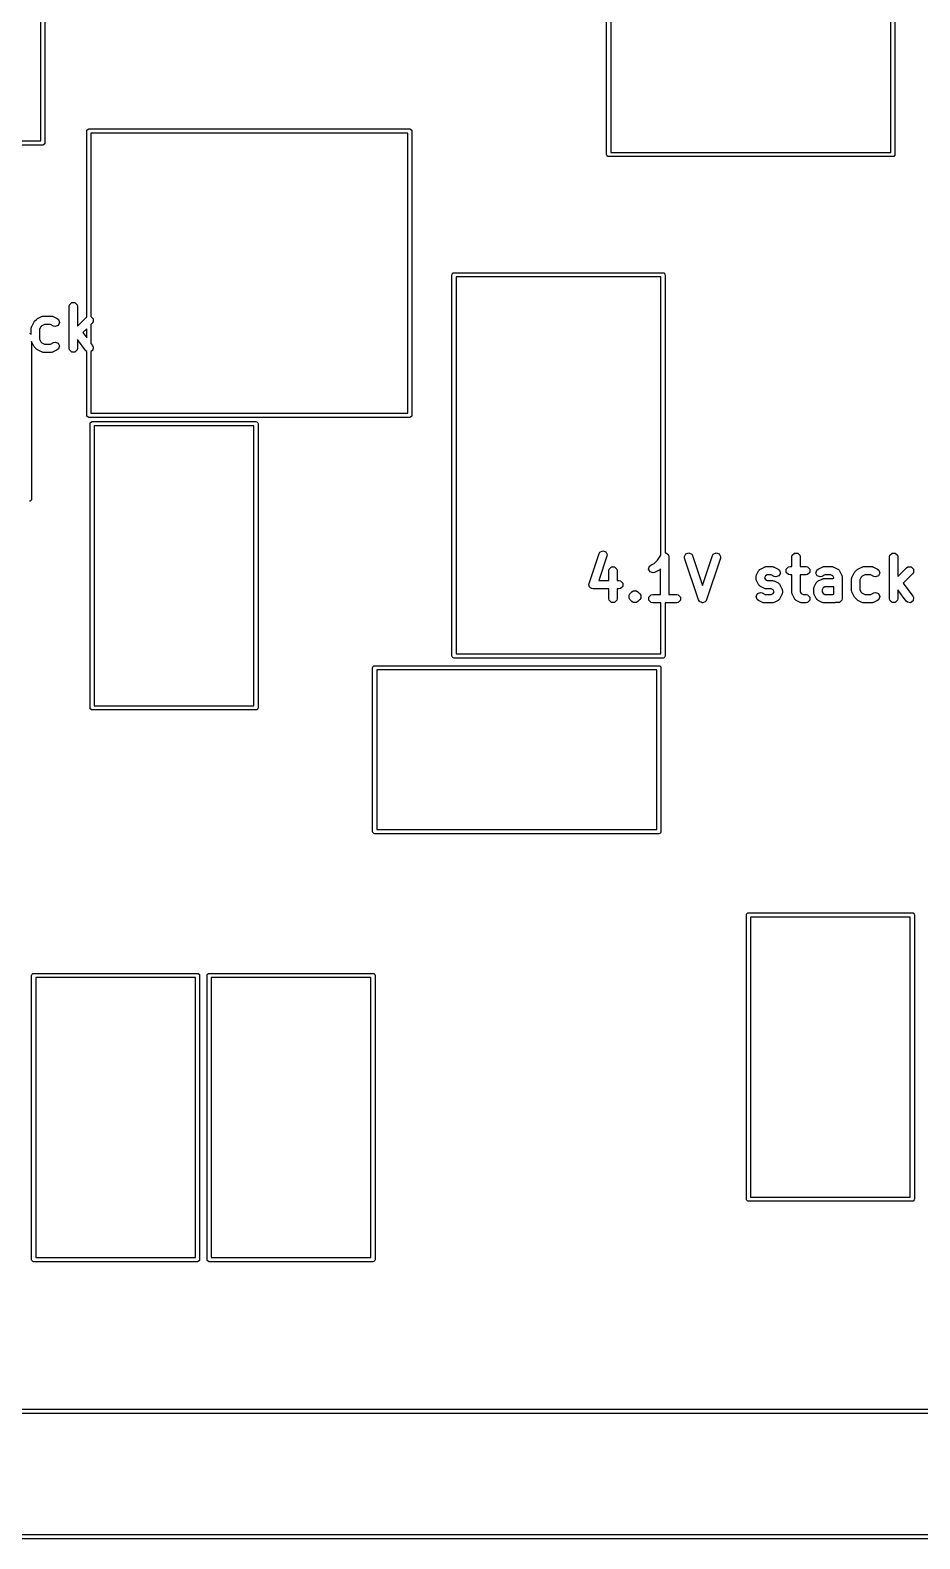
# Model space of a CAD drawing. Header units: inches. Extents: x 0.31 to 2.93, y 0.29 to 1.72.
# Drawn here: x 1.495 to 1.914, y 0.469 to 1.179 of the extents above; entities that cross this region are included whole.
import ezdxf

# ---------------------------------------------------------------- set-up
doc = ezdxf.new("R2010")
doc.units = ezdxf.units.IN
doc.header["$MEASUREMENT"] = 0
doc.layers.add('BLACK', color=250, linetype='CONTINUOUS')

msp = doc.modelspace()

# ---------------------------------------------------------------- linework, layer by layer
at = {"layer": 'BLACK', "linetype": 'CONTINUOUS'}
for p, q in [((1.5002, 1.12697), (1.5002, 1.25886)), ((1.50217, 1.25984), (1.50217, 1.12598)), ((1.76673, 1.12062), (1.76673, 1.19779)), ((1.7687, 1.1968), (1.7687, 1.1216)), ((1.90059, 1.1216), (1.90059, 1.1968)), ((1.90256, 1.19779), (1.90256, 1.12062)), ((1.52185, 1.13164), (1.52193, 1.13202)), ((1.52185, 1.04404), (1.52185, 1.13164)), ((1.52193, 1.13202), (1.52246, 1.13255)), ((1.52246, 1.13255), (1.52283, 1.13263)), ((1.52283, 1.13263), (1.67402, 1.13263)), ((1.52382, 1.13066), (1.52382, 1.04429)), ((1.67303, 1.13066), (1.52382, 1.13066)), ((1.67303, 0.99877), (1.67303, 1.13066)), ((1.67402, 1.13263), (1.67439, 1.13255)), ((1.67439, 1.13255), (1.67493, 1.13202)), ((1.67493, 1.13202), (1.675, 1.13164)), ((1.675, 1.13164), (1.675, 0.99779)), ((1.50118, 1.125), (1.33976, 1.125)), ((1.34075, 1.12697), (1.5002, 1.12697)), ((1.50156, 1.12507), (1.50118, 1.125)), ((1.50209, 1.12561), (1.50156, 1.12507)), ((1.50217, 1.12598), (1.50209, 1.12561)), ((1.76681, 1.12024), (1.76673, 1.12062)), ((1.76734, 1.11971), (1.76681, 1.12024)), ((1.76772, 1.11964), (1.76734, 1.11971)), ((1.90157, 1.11964), (1.76772, 1.11964)), ((1.7687, 1.1216), (1.90059, 1.1216)), ((1.90195, 1.11971), (1.90157, 1.11964)), ((1.90248, 1.12024), (1.90195, 1.11971)), ((1.90256, 1.12062), (1.90248, 1.12024)), ((1.6939, 1.06393), (1.69397, 1.0643)), ((1.6939, 0.8844), (1.6939, 1.06393)), ((1.69397, 1.0643), (1.69451, 1.06484)), ((1.69451, 1.06484), (1.69488, 1.06491)), ((1.69488, 1.06491), (1.79331, 1.06491)), ((1.69587, 1.06294), (1.69587, 0.88538)), ((1.79232, 1.06294), (1.69587, 1.06294)), ((1.79232, 0.93198), (1.79232, 1.06294)), ((1.79331, 1.06491), (1.79368, 1.06484)), ((1.79368, 1.06484), (1.79422, 1.0643)), ((1.79422, 1.0643), (1.79429, 1.06393)), ((1.79429, 1.06393), (1.79429, 0.933)), ((1.50072, 1.04433), (1.50103, 1.04439)), ((1.50103, 1.04439), (1.50133, 1.04447)), ((1.50133, 1.04447), (1.50137, 1.04446)), ((1.50137, 1.04446), (1.50147, 1.04448)), ((1.50147, 1.04448), (1.50522, 1.04448)), ((1.50522, 1.04448), (1.50532, 1.04446)), ((1.50532, 1.04446), (1.50536, 1.04447)), ((1.50536, 1.04447), (1.50566, 1.04439)), ((1.50566, 1.04439), (1.50597, 1.04433)), ((1.51356, 1.04907), (1.51371, 1.04982)), ((1.51356, 1.02939), (1.51356, 1.04907)), ((1.51371, 1.04982), (1.51478, 1.05089)), ((1.51478, 1.05089), (1.51628, 1.05089)), ((1.51628, 1.05089), (1.51735, 1.04982)), ((1.51735, 1.04982), (1.5175, 1.04907)), ((1.5175, 1.04907), (1.5175, 1.03976)), ((1.49575, 1.03876), (1.49577, 1.03886)), ((1.49575, 1.03585), (1.49575, 1.03876)), ((1.49576, 1.0389), (1.49584, 1.0392)), ((1.49577, 1.03886), (1.49576, 1.0389)), ((1.49584, 1.0392), (1.4959, 1.03951)), ((1.4959, 1.03951), (1.49593, 1.03954)), ((1.49593, 1.03954), (1.49596, 1.03964)), ((1.49596, 1.03964), (1.4969, 1.04151)), ((1.4969, 1.04151), (1.49709, 1.04176)), ((1.49709, 1.04176), (1.49727, 1.04203)), ((1.49727, 1.04203), (1.4982, 1.04296)), ((1.4982, 1.04296), (1.49847, 1.04314)), ((1.49847, 1.04314), (1.49871, 1.04333)), ((1.49871, 1.04333), (1.50059, 1.04427)), ((1.50028, 1.03947), (1.49969, 1.03829)), ((1.49969, 1.03829), (1.49969, 1.0336)), ((1.50076, 1.03995), (1.50028, 1.03947)), ((1.50059, 1.04427), (1.50068, 1.0443)), ((1.50068, 1.0443), (1.50072, 1.04433)), ((1.50193, 1.04054), (1.50076, 1.03995)), ((1.50475, 1.04054), (1.50193, 1.04054)), ((1.50621, 1.03981), (1.50475, 1.04054)), ((1.50597, 1.04433), (1.506, 1.0443)), ((1.506, 1.0443), (1.5061, 1.04427)), ((1.5061, 1.04427), (1.50797, 1.04333)), ((1.50695, 1.03961), (1.50621, 1.03981)), ((1.50838, 1.04008), (1.50695, 1.03961)), ((1.50797, 1.04333), (1.50858, 1.04286)), ((1.50906, 1.04143), (1.50838, 1.04008)), ((1.50858, 1.04286), (1.50906, 1.04143)), ((1.5175, 1.03976), (1.52164, 1.0439)), ((1.52185, 1.03855), (1.52, 1.0367)), ((1.52164, 1.0439), (1.52185, 1.04404)), ((1.52185, 1.03424), (1.52185, 1.03855)), ((1.52382, 1.04429), (1.52485, 1.04326)), ((1.52442, 1.04112), (1.52382, 1.04051)), ((1.52382, 1.04051), (1.52382, 1.03161)), ((1.52485, 1.04176), (1.52442, 1.04112)), ((1.52485, 1.04326), (1.52485, 1.04176)), ((1.49488, 1.03642), (1.49526, 1.03634)), ((1.49526, 1.03634), (1.49575, 1.03585)), ((1.4959, 1.03238), (1.49587, 1.03256)), ((1.49587, 1.03256), (1.49587, 0.95827)), ((1.49593, 1.03235), (1.4959, 1.03238)), ((1.49596, 1.03225), (1.49593, 1.03235)), ((1.4969, 1.03038), (1.49596, 1.03225)), ((1.49709, 1.03013), (1.4969, 1.03038)), ((1.49727, 1.02987), (1.49709, 1.03013)), ((1.49969, 1.0336), (1.50028, 1.03243)), ((1.50028, 1.03243), (1.50076, 1.03194)), ((1.50076, 1.03194), (1.50193, 1.03135)), ((1.50193, 1.03135), (1.50475, 1.03135)), ((1.50475, 1.03135), (1.50621, 1.03208)), ((1.50621, 1.03208), (1.50695, 1.03229)), ((1.50695, 1.03229), (1.50838, 1.03181)), ((1.50838, 1.03181), (1.50906, 1.03046)), ((1.50906, 1.03046), (1.50858, 1.02903)), ((1.52145, 1.0282), (1.5175, 1.03348)), ((1.5175, 1.03348), (1.5175, 1.02939)), ((1.52, 1.0367), (1.52185, 1.03424)), ((1.52382, 1.03161), (1.5246, 1.03057)), ((1.5246, 1.03057), (1.52494, 1.02987)), ((1.4982, 1.02893), (1.49727, 1.02987)), ((1.49847, 1.02876), (1.4982, 1.02893)), ((1.49871, 1.02856), (1.49847, 1.02876)), ((1.50059, 1.02762), (1.49871, 1.02856)), ((1.50068, 1.0276), (1.50059, 1.02762)), ((1.50072, 1.02757), (1.50068, 1.0276)), ((1.50103, 1.02751), (1.50072, 1.02757)), ((1.50133, 1.02742), (1.50103, 1.02751)), ((1.50137, 1.02744), (1.50133, 1.02742)), ((1.50147, 1.02742), (1.50137, 1.02744)), ((1.50522, 1.02742), (1.50147, 1.02742)), ((1.50532, 1.02744), (1.50522, 1.02742)), ((1.50536, 1.02742), (1.50532, 1.02744)), ((1.50566, 1.02751), (1.50536, 1.02742)), ((1.50597, 1.02757), (1.50566, 1.02751)), ((1.506, 1.0276), (1.50597, 1.02757)), ((1.5061, 1.02762), (1.506, 1.0276)), ((1.50797, 1.02856), (1.5061, 1.02762)), ((1.50858, 1.02903), (1.50797, 1.02856)), ((1.51371, 1.02863), (1.51356, 1.02939)), ((1.51478, 1.02757), (1.51371, 1.02863)), ((1.51628, 1.02757), (1.51478, 1.02757)), ((1.51735, 1.02863), (1.51628, 1.02757)), ((1.5175, 1.02939), (1.51735, 1.02863)), ((1.52185, 1.02785), (1.52145, 1.0282)), ((1.52185, 0.99779), (1.52185, 1.02785)), ((1.52472, 1.02838), (1.52382, 1.0277)), ((1.52382, 1.0277), (1.52382, 0.99877)), ((1.52494, 1.02987), (1.52472, 1.02838)), ((1.52193, 0.99741), (1.52185, 0.99779)), ((1.52246, 0.99688), (1.52193, 0.99741)), ((1.52283, 0.9968), (1.52246, 0.99688)), ((1.67402, 0.9968), (1.52283, 0.9968)), ((1.5235, 0.99423), (1.52403, 0.99476)), ((1.52382, 0.99877), (1.67303, 0.99877)), ((1.52403, 0.99476), (1.52441, 0.99483)), ((1.52441, 0.99483), (1.60157, 0.99483)), ((1.60157, 0.99483), (1.60195, 0.99476)), ((1.60195, 0.99476), (1.60248, 0.99423)), ((1.67439, 0.99688), (1.67402, 0.9968)), ((1.67493, 0.99741), (1.67439, 0.99688)), ((1.675, 0.99779), (1.67493, 0.99741)), ((1.52343, 0.99385), (1.5235, 0.99423)), ((1.52343, 0.85999), (1.52343, 0.99385)), ((1.52539, 0.99286), (1.52539, 0.86097)), ((1.60059, 0.99286), (1.52539, 0.99286)), ((1.60059, 0.86097), (1.60059, 0.99286)), ((1.60248, 0.99423), (1.60256, 0.99385)), ((1.60256, 0.99385), (1.60256, 0.85999)), ((1.49526, 0.95736), (1.49488, 0.95728)), ((1.49579, 0.95789), (1.49526, 0.95736)), ((1.49587, 0.95827), (1.49579, 0.95789)), ((1.75849, 0.91861), (1.76318, 0.93267)), ((1.76691, 0.93142), (1.76309, 0.91995)), ((1.76318, 0.93267), (1.76356, 0.93334)), ((1.76356, 0.93334), (1.76491, 0.93401)), ((1.76491, 0.93401), (1.76634, 0.93353)), ((1.76634, 0.93353), (1.76701, 0.93218)), ((1.76701, 0.93218), (1.76691, 0.93142)), ((1.7907, 0.92955), (1.79232, 0.93198)), ((1.79429, 0.933), (1.79449, 0.93304)), ((1.79449, 0.93304), (1.79466, 0.93293)), ((1.79466, 0.93293), (1.79486, 0.93293)), ((1.79486, 0.93293), (1.79526, 0.93252)), ((1.79526, 0.93252), (1.79574, 0.9322)), ((1.79574, 0.9322), (1.79578, 0.932)), ((1.79578, 0.932), (1.79592, 0.93186)), ((1.79592, 0.93186), (1.79607, 0.93111)), ((1.79607, 0.93111), (1.79607, 0.91339)), ((1.80339, 0.93125), (1.80406, 0.93259)), ((1.80349, 0.93049), (1.80339, 0.93125)), ((1.80406, 0.93259), (1.80549, 0.93307)), ((1.80549, 0.93307), (1.80684, 0.9324)), ((1.80684, 0.9324), (1.80722, 0.93173)), ((1.80722, 0.93173), (1.81192, 0.91765)), ((1.81192, 0.91765), (1.81661, 0.93173)), ((1.81661, 0.93173), (1.81699, 0.9324)), ((1.81699, 0.9324), (1.81834, 0.93307)), ((1.81834, 0.93307), (1.81977, 0.93259)), ((1.81977, 0.93259), (1.82044, 0.93125)), ((1.82044, 0.93125), (1.82035, 0.93049)), ((1.854, 0.93111), (1.85415, 0.93186)), ((1.854, 0.92651), (1.854, 0.93111)), ((1.85415, 0.93186), (1.85522, 0.93293)), ((1.85522, 0.93293), (1.85673, 0.93293)), ((1.85673, 0.93293), (1.85779, 0.93186)), ((1.85779, 0.93186), (1.85794, 0.93111)), ((1.85794, 0.93111), (1.85794, 0.92651)), ((1.89994, 0.93111), (1.90009, 0.93186)), ((1.89994, 0.91142), (1.89994, 0.93111)), ((1.90009, 0.93186), (1.90115, 0.93293)), ((1.90115, 0.93293), (1.90266, 0.93293)), ((1.90266, 0.93293), (1.90372, 0.93186)), ((1.90372, 0.93186), (1.90387, 0.93111)), ((1.90387, 0.93111), (1.90387, 0.9218)), ((1.76777, 0.92455), (1.76792, 0.9253)), ((1.76777, 0.91995), (1.76777, 0.92455)), ((1.76792, 0.9253), (1.76898, 0.92636)), ((1.76898, 0.92636), (1.77049, 0.92636)), ((1.77049, 0.92636), (1.77155, 0.9253)), ((1.77155, 0.9253), (1.7717, 0.92455)), ((1.7717, 0.92455), (1.7717, 0.91995)), ((1.78652, 0.92534), (1.78699, 0.92677)), ((1.78719, 0.924), (1.78652, 0.92534)), ((1.78699, 0.92677), (1.7876, 0.92724)), ((1.78862, 0.92352), (1.78719, 0.924)), ((1.7876, 0.92724), (1.78919, 0.92804)), ((1.78936, 0.92372), (1.78862, 0.92352)), ((1.78919, 0.92804), (1.7907, 0.92955)), ((1.79124, 0.92466), (1.78936, 0.92372)), ((1.79149, 0.92485), (1.79124, 0.92466)), ((1.79175, 0.92503), (1.79149, 0.92485)), ((1.79214, 0.92542), (1.79175, 0.92503)), ((1.79214, 0.91339), (1.79214, 0.92542)), ((1.81005, 0.9108), (1.80349, 0.93049)), ((1.82035, 0.93049), (1.81378, 0.9108)), ((1.83734, 0.92261), (1.83828, 0.92449)), ((1.83828, 0.92449), (1.83852, 0.9248)), ((1.83852, 0.9248), (1.83855, 0.9249)), ((1.83855, 0.9249), (1.83866, 0.92498)), ((1.83866, 0.92498), (1.83875, 0.9251)), ((1.83875, 0.9251), (1.83885, 0.92513)), ((1.83885, 0.92513), (1.83916, 0.92537)), ((1.83916, 0.92537), (1.84103, 0.92631)), ((1.84103, 0.92631), (1.84113, 0.92633)), ((1.84113, 0.92633), (1.84116, 0.92636)), ((1.84116, 0.92636), (1.84147, 0.92643)), ((1.84147, 0.92643), (1.84177, 0.92651)), ((1.84177, 0.92651), (1.84182, 0.9265)), ((1.84182, 0.9265), (1.84191, 0.92651)), ((1.84191, 0.92651), (1.84472, 0.92651)), ((1.84472, 0.92651), (1.84482, 0.9265)), ((1.84482, 0.9265), (1.84486, 0.92651)), ((1.84486, 0.92651), (1.84517, 0.92643)), ((1.84517, 0.92643), (1.84548, 0.92636)), ((1.84548, 0.92636), (1.84551, 0.92633)), ((1.84551, 0.92633), (1.8456, 0.92631)), ((1.8456, 0.92631), (1.84748, 0.92537)), ((1.84748, 0.92537), (1.84809, 0.9249)), ((1.84809, 0.9249), (1.84856, 0.92347)), ((1.85134, 0.9253), (1.85241, 0.92636)), ((1.85134, 0.92379), (1.85134, 0.9253)), ((1.85241, 0.92273), (1.85134, 0.92379)), ((1.85241, 0.92636), (1.85316, 0.92651)), ((1.85316, 0.92651), (1.854, 0.92651)), ((1.85794, 0.92651), (1.86066, 0.92651)), ((1.86066, 0.92651), (1.86141, 0.92636)), ((1.86141, 0.92636), (1.86248, 0.9253)), ((1.86248, 0.92379), (1.86141, 0.92273)), ((1.86248, 0.9253), (1.86248, 0.92379)), ((1.86526, 0.92347), (1.86573, 0.9249)), ((1.86573, 0.9249), (1.86634, 0.92537)), ((1.86634, 0.92537), (1.86822, 0.92631)), ((1.86822, 0.92631), (1.86831, 0.92633)), ((1.86831, 0.92633), (1.86834, 0.92636)), ((1.86834, 0.92636), (1.86865, 0.92643)), ((1.86865, 0.92643), (1.86896, 0.92651)), ((1.86896, 0.92651), (1.869, 0.9265)), ((1.869, 0.9265), (1.8691, 0.92651)), ((1.8691, 0.92651), (1.87285, 0.92651)), ((1.87285, 0.92651), (1.87294, 0.9265)), ((1.87294, 0.9265), (1.87299, 0.92651)), ((1.87299, 0.92651), (1.87329, 0.92643)), ((1.87329, 0.92643), (1.8736, 0.92636)), ((1.8736, 0.92636), (1.87363, 0.92633)), ((1.87363, 0.92633), (1.87373, 0.92631)), ((1.87373, 0.92631), (1.8756, 0.92537)), ((1.8756, 0.92537), (1.87591, 0.92513)), ((1.87591, 0.92513), (1.87601, 0.9251)), ((1.87601, 0.9251), (1.8761, 0.92498)), ((1.8761, 0.92498), (1.87621, 0.9249)), ((1.87621, 0.9249), (1.87624, 0.9248)), ((1.87624, 0.9248), (1.87648, 0.92449)), ((1.87648, 0.92449), (1.87742, 0.92261)), ((1.88327, 0.92355), (1.88347, 0.9238)), ((1.88347, 0.9238), (1.88364, 0.92406)), ((1.88364, 0.92406), (1.88458, 0.925)), ((1.88458, 0.925), (1.88484, 0.92518)), ((1.88484, 0.92518), (1.88509, 0.92537)), ((1.88509, 0.92537), (1.88696, 0.92631)), ((1.88696, 0.92631), (1.88706, 0.92633)), ((1.88706, 0.92633), (1.88709, 0.92636)), ((1.88709, 0.92636), (1.8874, 0.92643)), ((1.8874, 0.92643), (1.8877, 0.92651)), ((1.8877, 0.92651), (1.88775, 0.9265)), ((1.88775, 0.9265), (1.88784, 0.92651)), ((1.88784, 0.92651), (1.89159, 0.92651)), ((1.89159, 0.92651), (1.89169, 0.9265)), ((1.89169, 0.9265), (1.89173, 0.92651)), ((1.89173, 0.92651), (1.89204, 0.92643)), ((1.89204, 0.92643), (1.89235, 0.92636)), ((1.89235, 0.92636), (1.89238, 0.92633)), ((1.89238, 0.92633), (1.89247, 0.92631)), ((1.89247, 0.92631), (1.89435, 0.92537)), ((1.89435, 0.92537), (1.89496, 0.9249)), ((1.89496, 0.9249), (1.89543, 0.92347)), ((1.90387, 0.9218), (1.90801, 0.92594)), ((1.90801, 0.92594), (1.90865, 0.92636)), ((1.90865, 0.92636), (1.91016, 0.92636)), ((1.91016, 0.92636), (1.91122, 0.9253)), ((1.91122, 0.92379), (1.9108, 0.92315)), ((1.91122, 0.9253), (1.91122, 0.92379)), ((1.7584, 0.91785), (1.75849, 0.91861)), ((1.75854, 0.91756), (1.7584, 0.91785)), ((1.75854, 0.91723), (1.75854, 0.91756)), ((1.75887, 0.91691), (1.75854, 0.91723)), ((1.75907, 0.9165), (1.75887, 0.91691)), ((1.75938, 0.91639), (1.75907, 0.9165)), ((1.76309, 0.91995), (1.76777, 0.91995)), ((1.7717, 0.91995), (1.77255, 0.91995)), ((1.77255, 0.91995), (1.7733, 0.9198)), ((1.7733, 0.9198), (1.77436, 0.91874)), ((1.77436, 0.91723), (1.7733, 0.91617)), ((1.77436, 0.91874), (1.77436, 0.91723)), ((1.83713, 0.92173), (1.83715, 0.92183)), ((1.83713, 0.9208), (1.83713, 0.92173)), ((1.83715, 0.9207), (1.83713, 0.9208)), ((1.83714, 0.92187), (1.83722, 0.92218)), ((1.83715, 0.92183), (1.83714, 0.92187)), ((1.83714, 0.92066), (1.83715, 0.9207)), ((1.83722, 0.92035), (1.83714, 0.92066)), ((1.83722, 0.92218), (1.83728, 0.92249)), ((1.83728, 0.92004), (1.83722, 0.92035)), ((1.83728, 0.92249), (1.83731, 0.92252)), ((1.83731, 0.92001), (1.83728, 0.92004)), ((1.83731, 0.92252), (1.83734, 0.92261)), ((1.83734, 0.91992), (1.83731, 0.92001)), ((1.83828, 0.91804), (1.83734, 0.91992)), ((1.83852, 0.91773), (1.83828, 0.91804)), ((1.83855, 0.91763), (1.83852, 0.91773)), ((1.83866, 0.91755), (1.83855, 0.91763)), ((1.83875, 0.91743), (1.83866, 0.91755)), ((1.83885, 0.9174), (1.83875, 0.91743)), ((1.83916, 0.91716), (1.83885, 0.9174)), ((1.84103, 0.91622), (1.83916, 0.91716)), ((1.8415, 0.92214), (1.84107, 0.92127)), ((1.84107, 0.92127), (1.84107, 0.92126)), ((1.84107, 0.92126), (1.8415, 0.92039)), ((1.84238, 0.92258), (1.8415, 0.92214)), ((1.8415, 0.92039), (1.84238, 0.91995)), ((1.84426, 0.92258), (1.84238, 0.92258)), ((1.84238, 0.91995), (1.84472, 0.91995)), ((1.84572, 0.92185), (1.84426, 0.92258)), ((1.84472, 0.91995), (1.84482, 0.91993)), ((1.84482, 0.91993), (1.84486, 0.91995)), ((1.84486, 0.91995), (1.84517, 0.91986)), ((1.84517, 0.91986), (1.84548, 0.9198)), ((1.84548, 0.9198), (1.84551, 0.91977)), ((1.84551, 0.91977), (1.8456, 0.91975)), ((1.8456, 0.91975), (1.84748, 0.91881)), ((1.84646, 0.92165), (1.84572, 0.92185)), ((1.84789, 0.92212), (1.84646, 0.92165)), ((1.84748, 0.91881), (1.84779, 0.91857)), ((1.84779, 0.91857), (1.84789, 0.91853)), ((1.84856, 0.92347), (1.84789, 0.92212)), ((1.84789, 0.91853), (1.84798, 0.91842)), ((1.84798, 0.91842), (1.84809, 0.91834)), ((1.84809, 0.91834), (1.84812, 0.91824)), ((1.84812, 0.91824), (1.84836, 0.91793)), ((1.84836, 0.91793), (1.8493, 0.91605)), ((1.85316, 0.92258), (1.85241, 0.92273)), ((1.854, 0.92258), (1.85316, 0.92258)), ((1.854, 0.91424), (1.854, 0.92258)), ((1.86066, 0.92258), (1.85794, 0.92258)), ((1.85794, 0.92258), (1.85794, 0.9147)), ((1.86141, 0.92273), (1.86066, 0.92258)), ((1.86432, 0.91625), (1.8644, 0.91655)), ((1.8644, 0.91655), (1.86447, 0.91686)), ((1.86447, 0.91686), (1.8645, 0.9169)), ((1.8645, 0.9169), (1.86452, 0.91699)), ((1.86452, 0.91699), (1.86546, 0.91886)), ((1.86593, 0.92212), (1.86526, 0.92347)), ((1.86546, 0.91886), (1.8657, 0.91917)), ((1.8657, 0.91917), (1.86573, 0.91927)), ((1.86573, 0.91927), (1.86585, 0.91936)), ((1.86585, 0.91936), (1.86593, 0.91947)), ((1.86736, 0.92165), (1.86593, 0.92212)), ((1.86593, 0.91947), (1.86603, 0.9195)), ((1.86603, 0.9195), (1.86634, 0.91975)), ((1.86634, 0.91975), (1.86822, 0.92068)), ((1.8681, 0.92185), (1.86736, 0.92165)), ((1.86956, 0.92258), (1.8681, 0.92185)), ((1.86822, 0.92068), (1.86831, 0.92071)), ((1.86869, 0.91652), (1.86825, 0.91565)), ((1.86831, 0.92071), (1.86834, 0.92074)), ((1.86834, 0.92074), (1.86865, 0.9208)), ((1.86865, 0.9208), (1.86896, 0.92089)), ((1.86956, 0.91695), (1.86869, 0.91652)), ((1.86896, 0.92089), (1.869, 0.92087)), ((1.869, 0.92087), (1.8691, 0.92089)), ((1.8691, 0.92089), (1.87332, 0.92089)), ((1.87238, 0.92258), (1.86956, 0.92258)), ((1.87369, 0.91695), (1.86956, 0.91695)), ((1.87325, 0.92214), (1.87238, 0.92258)), ((1.87369, 0.92127), (1.87325, 0.92214)), ((1.87332, 0.92089), (1.87369, 0.92108)), ((1.87369, 0.92108), (1.87369, 0.92127)), ((1.87369, 0.91358), (1.87369, 0.91695)), ((1.87742, 0.92261), (1.87745, 0.92252)), ((1.87745, 0.92252), (1.87748, 0.92249)), ((1.87748, 0.92249), (1.87754, 0.92218)), ((1.87754, 0.92218), (1.87762, 0.92187)), ((1.87762, 0.92187), (1.87761, 0.92183)), ((1.87761, 0.92183), (1.87763, 0.92173)), ((1.87763, 0.92173), (1.87763, 0.91142)), ((1.88213, 0.92094), (1.88221, 0.92124)), ((1.88215, 0.92089), (1.88213, 0.92094)), ((1.88213, 0.9208), (1.88215, 0.92089)), ((1.88213, 0.91517), (1.88213, 0.9208)), ((1.88221, 0.92124), (1.88228, 0.92155)), ((1.88228, 0.92155), (1.88231, 0.92158)), ((1.88231, 0.92158), (1.88233, 0.92168)), ((1.88233, 0.92168), (1.88327, 0.92355)), ((1.88665, 0.92151), (1.88606, 0.92033)), ((1.88606, 0.92033), (1.88606, 0.91564)), ((1.88714, 0.92199), (1.88665, 0.92151)), ((1.88831, 0.92258), (1.88714, 0.92199)), ((1.89113, 0.92258), (1.88831, 0.92258)), ((1.89259, 0.92185), (1.89113, 0.92258)), ((1.89333, 0.92165), (1.89259, 0.92185)), ((1.89476, 0.92212), (1.89333, 0.92165)), ((1.89543, 0.92347), (1.89476, 0.92212)), ((1.9108, 0.92315), (1.90638, 0.91874)), ((1.90638, 0.91874), (1.91098, 0.9126)), ((1.75961, 0.91617), (1.75938, 0.91639)), ((1.76036, 0.91602), (1.75961, 0.91617)), ((1.76777, 0.91602), (1.76036, 0.91602)), ((1.76777, 0.91142), (1.76777, 0.91602)), ((1.76792, 0.91067), (1.76777, 0.91142)), ((1.76898, 0.9096), (1.76792, 0.91067)), ((1.77049, 0.9096), (1.76898, 0.9096)), ((1.77155, 0.91067), (1.77049, 0.9096)), ((1.7717, 0.91142), (1.77155, 0.91067)), ((1.77255, 0.91602), (1.7717, 0.91602)), ((1.7717, 0.91602), (1.7717, 0.91142)), ((1.7733, 0.91617), (1.77255, 0.91602)), ((1.77729, 0.91311), (1.77772, 0.91375)), ((1.77729, 0.91161), (1.77729, 0.91311)), ((1.77729, 0.91311), (1.77729, 0.91311)), ((1.77772, 0.91097), (1.77729, 0.91161)), ((1.77772, 0.91375), (1.77865, 0.91469)), ((1.77865, 0.91003), (1.77772, 0.91097)), ((1.77865, 0.91469), (1.77929, 0.91512)), ((1.77929, 0.9096), (1.77865, 0.91003)), ((1.77929, 0.91512), (1.7808, 0.91512)), ((1.7808, 0.9096), (1.77929, 0.9096)), ((1.7808, 0.91512), (1.78144, 0.91469)), ((1.78144, 0.91003), (1.7808, 0.9096)), ((1.7808, 0.9096), (1.7808, 0.9096)), ((1.7808, 0.9096), (1.7808, 0.9096)), ((1.78144, 0.91469), (1.78237, 0.91375)), ((1.78237, 0.91097), (1.78144, 0.91003)), ((1.78237, 0.91375), (1.7828, 0.91311)), ((1.7828, 0.91161), (1.78237, 0.91097)), ((1.7828, 0.91311), (1.7828, 0.91311)), ((1.7828, 0.91311), (1.7828, 0.91161)), ((1.78666, 0.91218), (1.78773, 0.91324)), ((1.78666, 0.91067), (1.78666, 0.91218)), ((1.78773, 0.9096), (1.78666, 0.91067)), ((1.78773, 0.91324), (1.78848, 0.91339)), ((1.78848, 0.90945), (1.78773, 0.9096)), ((1.78848, 0.91339), (1.79214, 0.91339)), ((1.79232, 0.90945), (1.78848, 0.90945)), ((1.79232, 0.88538), (1.79232, 0.90945)), ((1.79973, 0.90945), (1.79429, 0.90945)), ((1.79429, 0.90945), (1.79429, 0.8844)), ((1.79607, 0.91339), (1.79973, 0.91339)), ((1.79973, 0.91339), (1.80048, 0.91324)), ((1.80048, 0.9096), (1.79973, 0.90945)), ((1.80048, 0.91324), (1.80155, 0.91218)), ((1.80155, 0.91067), (1.80048, 0.9096)), ((1.80155, 0.91218), (1.80155, 0.91067)), ((1.81043, 0.91013), (1.81005, 0.9108)), ((1.81056, 0.91007), (1.81043, 0.91013)), ((1.81063, 0.90994), (1.81056, 0.91007)), ((1.81122, 0.90974), (1.81063, 0.90994)), ((1.81178, 0.90946), (1.81122, 0.90974)), ((1.81192, 0.90951), (1.81178, 0.90946)), ((1.81206, 0.90946), (1.81192, 0.90951)), ((1.81261, 0.90974), (1.81206, 0.90946)), ((1.81321, 0.90994), (1.81261, 0.90974)), ((1.81327, 0.91007), (1.81321, 0.90994)), ((1.8134, 0.91013), (1.81327, 0.91007)), ((1.81378, 0.9108), (1.8134, 0.91013)), ((1.83714, 0.9125), (1.83781, 0.91385)), ((1.83761, 0.91107), (1.83714, 0.9125)), ((1.83822, 0.9106), (1.83761, 0.91107)), ((1.83781, 0.91385), (1.83924, 0.91432)), ((1.84009, 0.90966), (1.83822, 0.9106)), ((1.83924, 0.91432), (1.83998, 0.91412)), ((1.83998, 0.91412), (1.84144, 0.91339)), ((1.84019, 0.90964), (1.84009, 0.90966)), ((1.84022, 0.9096), (1.84019, 0.90964)), ((1.84053, 0.90954), (1.84022, 0.9096)), ((1.84084, 0.90946), (1.84053, 0.90954)), ((1.84088, 0.90947), (1.84084, 0.90946)), ((1.84098, 0.90945), (1.84088, 0.90947)), ((1.84472, 0.90945), (1.84098, 0.90945)), ((1.84113, 0.9162), (1.84103, 0.91622)), ((1.84116, 0.91617), (1.84113, 0.9162)), ((1.84147, 0.9161), (1.84116, 0.91617)), ((1.84144, 0.91339), (1.84426, 0.91339)), ((1.84177, 0.91602), (1.84147, 0.9161)), ((1.84182, 0.91604), (1.84177, 0.91602)), ((1.84191, 0.91602), (1.84182, 0.91604)), ((1.84426, 0.91602), (1.84191, 0.91602)), ((1.84513, 0.91558), (1.84426, 0.91602)), ((1.84426, 0.91339), (1.84513, 0.91383)), ((1.84482, 0.90947), (1.84472, 0.90945)), ((1.84486, 0.90946), (1.84482, 0.90947)), ((1.84517, 0.90954), (1.84486, 0.90946)), ((1.84557, 0.91471), (1.84513, 0.91558)), ((1.84513, 0.91383), (1.84557, 0.9147)), ((1.84548, 0.9096), (1.84517, 0.90954)), ((1.84551, 0.90964), (1.84548, 0.9096)), ((1.8456, 0.90966), (1.84551, 0.90964)), ((1.84557, 0.9147), (1.84557, 0.91471)), ((1.84748, 0.9106), (1.8456, 0.90966)), ((1.84779, 0.91084), (1.84748, 0.9106)), ((1.84789, 0.91087), (1.84779, 0.91084)), ((1.84798, 0.91098), (1.84789, 0.91087)), ((1.84809, 0.91107), (1.84798, 0.91098)), ((1.84812, 0.91117), (1.84809, 0.91107)), ((1.84836, 0.91148), (1.84812, 0.91117)), ((1.8493, 0.91335), (1.84836, 0.91148)), ((1.8493, 0.91605), (1.84932, 0.91596)), ((1.84932, 0.91345), (1.8493, 0.91335)), ((1.84932, 0.91596), (1.84936, 0.91593)), ((1.84936, 0.91348), (1.84932, 0.91345)), ((1.84936, 0.91593), (1.84942, 0.91562)), ((1.84942, 0.91379), (1.84936, 0.91348)), ((1.84942, 0.91562), (1.8495, 0.91531)), ((1.8495, 0.9141), (1.84942, 0.91379)), ((1.8495, 0.91531), (1.84949, 0.91527)), ((1.84949, 0.91527), (1.84951, 0.91517)), ((1.84951, 0.91424), (1.84949, 0.91414)), ((1.84949, 0.91414), (1.8495, 0.9141)), ((1.84951, 0.91517), (1.84951, 0.91424)), ((1.85402, 0.91414), (1.854, 0.91424)), ((1.85401, 0.9141), (1.85402, 0.91414)), ((1.85409, 0.91379), (1.85401, 0.9141)), ((1.85415, 0.91348), (1.85409, 0.91379)), ((1.85419, 0.91345), (1.85415, 0.91348)), ((1.85421, 0.91335), (1.85419, 0.91345)), ((1.85515, 0.91148), (1.85421, 0.91335)), ((1.85539, 0.91117), (1.85515, 0.91148)), ((1.85542, 0.91107), (1.85539, 0.91117)), ((1.85553, 0.91098), (1.85542, 0.91107)), ((1.85562, 0.91087), (1.85553, 0.91098)), ((1.85572, 0.91084), (1.85562, 0.91087)), ((1.85603, 0.9106), (1.85572, 0.91084)), ((1.85791, 0.90966), (1.85603, 0.9106)), ((1.858, 0.90964), (1.85791, 0.90966)), ((1.85794, 0.9147), (1.85838, 0.91383)), ((1.85803, 0.9096), (1.858, 0.90964)), ((1.85834, 0.90954), (1.85803, 0.9096)), ((1.85865, 0.90946), (1.85834, 0.90954)), ((1.85838, 0.91383), (1.85925, 0.91339)), ((1.85869, 0.90947), (1.85865, 0.90946)), ((1.85879, 0.90945), (1.85869, 0.90947)), ((1.86066, 0.90945), (1.85879, 0.90945)), ((1.85925, 0.91339), (1.86066, 0.91339)), ((1.86066, 0.91339), (1.86141, 0.91324)), ((1.86141, 0.9096), (1.86066, 0.90945)), ((1.86141, 0.91324), (1.86248, 0.91218)), ((1.86248, 0.91067), (1.86141, 0.9096)), ((1.86248, 0.91218), (1.86248, 0.91067)), ((1.86434, 0.91621), (1.86432, 0.91625)), ((1.86432, 0.91611), (1.86434, 0.91621)), ((1.86432, 0.91424), (1.86432, 0.91611)), ((1.86434, 0.91414), (1.86432, 0.91424)), ((1.86432, 0.9141), (1.86434, 0.91414)), ((1.8644, 0.91379), (1.86432, 0.9141)), ((1.86447, 0.91348), (1.8644, 0.91379)), ((1.8645, 0.91345), (1.86447, 0.91348)), ((1.86452, 0.91335), (1.8645, 0.91345)), ((1.86546, 0.91148), (1.86452, 0.91335)), ((1.8657, 0.91117), (1.86546, 0.91148)), ((1.86573, 0.91107), (1.8657, 0.91117)), ((1.86585, 0.91098), (1.86573, 0.91107)), ((1.86593, 0.91087), (1.86585, 0.91098)), ((1.86603, 0.91084), (1.86593, 0.91087)), ((1.86634, 0.9106), (1.86603, 0.91084)), ((1.86822, 0.90966), (1.86634, 0.9106)), ((1.86831, 0.90964), (1.86822, 0.90966)), ((1.86825, 0.91565), (1.86825, 0.9147)), ((1.86825, 0.9147), (1.86869, 0.91383)), ((1.86834, 0.9096), (1.86831, 0.90964)), ((1.86865, 0.90954), (1.86834, 0.9096)), ((1.86896, 0.90946), (1.86865, 0.90954)), ((1.86869, 0.91383), (1.86956, 0.91339)), ((1.869, 0.90947), (1.86896, 0.90946)), ((1.8691, 0.90945), (1.869, 0.90947)), ((1.87378, 0.90945), (1.8691, 0.90945)), ((1.86956, 0.91339), (1.87332, 0.91339)), ((1.87332, 0.91339), (1.87369, 0.91358)), ((1.87388, 0.90947), (1.87378, 0.90945)), ((1.87392, 0.90946), (1.87388, 0.90947)), ((1.87423, 0.90954), (1.87392, 0.90946)), ((1.87454, 0.9096), (1.87423, 0.90954)), ((1.87457, 0.90964), (1.87454, 0.9096)), ((1.87466, 0.90966), (1.87457, 0.90964)), ((1.87479, 0.90972), (1.87466, 0.90966)), ((1.87491, 0.9096), (1.87479, 0.90972)), ((1.87641, 0.9096), (1.87491, 0.9096)), ((1.87748, 0.91067), (1.87641, 0.9096)), ((1.87763, 0.91142), (1.87748, 0.91067)), ((1.88215, 0.91508), (1.88213, 0.91517)), ((1.88213, 0.91503), (1.88215, 0.91508)), ((1.88221, 0.91473), (1.88213, 0.91503)), ((1.88228, 0.91442), (1.88221, 0.91473)), ((1.88231, 0.91439), (1.88228, 0.91442)), ((1.88233, 0.91429), (1.88231, 0.91439)), ((1.88327, 0.91242), (1.88233, 0.91429)), ((1.88347, 0.91217), (1.88327, 0.91242)), ((1.88364, 0.91191), (1.88347, 0.91217)), ((1.88458, 0.91097), (1.88364, 0.91191)), ((1.88484, 0.91079), (1.88458, 0.91097)), ((1.88509, 0.9106), (1.88484, 0.91079)), ((1.88696, 0.90966), (1.88509, 0.9106)), ((1.88606, 0.91564), (1.88665, 0.91446)), ((1.88665, 0.91446), (1.88714, 0.91398)), ((1.88706, 0.90964), (1.88696, 0.90966)), ((1.88709, 0.9096), (1.88706, 0.90964)), ((1.8874, 0.90954), (1.88709, 0.9096)), ((1.88714, 0.91398), (1.88831, 0.91339)), ((1.8877, 0.90946), (1.8874, 0.90954)), ((1.88775, 0.90947), (1.8877, 0.90946)), ((1.88784, 0.90945), (1.88775, 0.90947)), ((1.89159, 0.90945), (1.88784, 0.90945)), ((1.88831, 0.91339), (1.89113, 0.91339)), ((1.89113, 0.91339), (1.89259, 0.91412)), ((1.89169, 0.90947), (1.89159, 0.90945)), ((1.89173, 0.90946), (1.89169, 0.90947)), ((1.89204, 0.90954), (1.89173, 0.90946)), ((1.89235, 0.9096), (1.89204, 0.90954)), ((1.89238, 0.90964), (1.89235, 0.9096)), ((1.89247, 0.90966), (1.89238, 0.90964)), ((1.89435, 0.9106), (1.89247, 0.90966)), ((1.89259, 0.91412), (1.89333, 0.91432)), ((1.89333, 0.91432), (1.89476, 0.91385)), ((1.89496, 0.91107), (1.89435, 0.9106)), ((1.89476, 0.91385), (1.89543, 0.9125)), ((1.89543, 0.9125), (1.89496, 0.91107)), ((1.90009, 0.91067), (1.89994, 0.91142)), ((1.90115, 0.9096), (1.90009, 0.91067)), ((1.90266, 0.9096), (1.90115, 0.9096)), ((1.90372, 0.91067), (1.90266, 0.9096)), ((1.90387, 0.91142), (1.90372, 0.91067)), ((1.90783, 0.91024), (1.90387, 0.91552)), ((1.90387, 0.91552), (1.90387, 0.91142)), ((1.9084, 0.90973), (1.90783, 0.91024)), ((1.90989, 0.90952), (1.9084, 0.90973)), ((1.9111, 0.91042), (1.90989, 0.90952)), ((1.91098, 0.9126), (1.91131, 0.91191)), ((1.91131, 0.91191), (1.9111, 0.91042)), ((1.69397, 0.88402), (1.6939, 0.8844)), ((1.69451, 0.88349), (1.69397, 0.88402)), ((1.69488, 0.88342), (1.69451, 0.88349)), ((1.79331, 0.88342), (1.69488, 0.88342)), ((1.69587, 0.88538), (1.79232, 0.88538)), ((1.79368, 0.88349), (1.79331, 0.88342)), ((1.79422, 0.88402), (1.79368, 0.88349)), ((1.79429, 0.8844), (1.79422, 0.88402)), ((1.6565, 0.87889), (1.65657, 0.87926)), ((1.6565, 0.80172), (1.6565, 0.87889)), ((1.65657, 0.87926), (1.6571, 0.8798)), ((1.6571, 0.8798), (1.65748, 0.87987)), ((1.65748, 0.87987), (1.79134, 0.87987)), ((1.65846, 0.8779), (1.65846, 0.80271)), ((1.79035, 0.8779), (1.65846, 0.8779)), ((1.79035, 0.80271), (1.79035, 0.8779)), ((1.79134, 0.87987), (1.79172, 0.8798)), ((1.79172, 0.8798), (1.79225, 0.87926)), ((1.79225, 0.87926), (1.79232, 0.87889)), ((1.79232, 0.87889), (1.79232, 0.80172)), ((1.5235, 0.85961), (1.52343, 0.85999)), ((1.52539, 0.86097), (1.60059, 0.86097)), ((1.60256, 0.85999), (1.60248, 0.85961)), ((1.52403, 0.85908), (1.5235, 0.85961)), ((1.52441, 0.85901), (1.52403, 0.85908)), ((1.60157, 0.85901), (1.52441, 0.85901)), ((1.60195, 0.85908), (1.60157, 0.85901)), ((1.60248, 0.85961), (1.60195, 0.85908)), ((1.65657, 0.80135), (1.6565, 0.80172)), ((1.6571, 0.80081), (1.65657, 0.80135)), ((1.65748, 0.80074), (1.6571, 0.80081)), ((1.79134, 0.80074), (1.65748, 0.80074)), ((1.65846, 0.80271), (1.79035, 0.80271)), ((1.79172, 0.80081), (1.79134, 0.80074)), ((1.79225, 0.80135), (1.79172, 0.80081)), ((1.79232, 0.80172), (1.79225, 0.80135)), ((1.83256, 0.7625), (1.83264, 0.76288)), ((1.83256, 0.62864), (1.83256, 0.7625)), ((1.83264, 0.76288), (1.83317, 0.76341)), ((1.83317, 0.76341), (1.83355, 0.76348)), ((1.83355, 0.76348), (1.91071, 0.76348)), ((1.83453, 0.76152), (1.83453, 0.62963)), ((1.90973, 0.76152), (1.83453, 0.76152)), ((1.90973, 0.62963), (1.90973, 0.76152)), ((1.91071, 0.76348), (1.91109, 0.76341)), ((1.91109, 0.76341), (1.91162, 0.76288)), ((1.91162, 0.76288), (1.9117, 0.7625)), ((1.9117, 0.7625), (1.9117, 0.62864)), ((1.49587, 0.73401), (1.49594, 0.73438)), ((1.49587, 0.60015), (1.49587, 0.73401)), ((1.49594, 0.73438), (1.49647, 0.73492)), ((1.49647, 0.73492), (1.49685, 0.73499)), ((1.49685, 0.73499), (1.57402, 0.73499)), ((1.49783, 0.73302), (1.49783, 0.60113)), ((1.57303, 0.73302), (1.49783, 0.73302)), ((1.57303, 0.60113), (1.57303, 0.73302)), ((1.57402, 0.73499), (1.57439, 0.73492)), ((1.57439, 0.73492), (1.57493, 0.73438)), ((1.57493, 0.73438), (1.575, 0.73401)), ((1.575, 0.73401), (1.575, 0.60015)), ((1.57854, 0.73401), (1.57862, 0.73438)), ((1.57854, 0.60015), (1.57854, 0.73401)), ((1.57862, 0.73438), (1.57915, 0.73492)), ((1.57915, 0.73492), (1.57953, 0.73499)), ((1.57953, 0.73499), (1.65669, 0.73499)), ((1.58051, 0.73302), (1.58051, 0.60113)), ((1.65571, 0.73302), (1.58051, 0.73302)), ((1.65571, 0.60113), (1.65571, 0.73302)), ((1.65669, 0.73499), (1.65707, 0.73492)), ((1.65707, 0.73492), (1.6576, 0.73438)), ((1.6576, 0.73438), (1.65768, 0.73401)), ((1.65768, 0.73401), (1.65768, 0.60015)), ((1.83264, 0.62827), (1.83256, 0.62864)), ((1.83317, 0.62773), (1.83264, 0.62827)), ((1.83355, 0.62766), (1.83317, 0.62773)), ((1.91071, 0.62766), (1.83355, 0.62766)), ((1.83453, 0.62963), (1.90973, 0.62963)), ((1.91109, 0.62773), (1.91071, 0.62766)), ((1.91162, 0.62827), (1.91109, 0.62773)), ((1.9117, 0.62864), (1.91162, 0.62827)), ((1.49594, 0.59977), (1.49587, 0.60015)), ((1.49647, 0.59924), (1.49594, 0.59977)), ((1.49685, 0.59916), (1.49647, 0.59924)), ((1.57402, 0.59916), (1.49685, 0.59916)), ((1.49783, 0.60113), (1.57303, 0.60113)), ((1.57439, 0.59924), (1.57402, 0.59916)), ((1.57493, 0.59977), (1.57439, 0.59924)), ((1.575, 0.60015), (1.57493, 0.59977)), ((1.57862, 0.59977), (1.57854, 0.60015)), ((1.57915, 0.59924), (1.57862, 0.59977)), ((1.57953, 0.59916), (1.57915, 0.59924)), ((1.65669, 0.59916), (1.57953, 0.59916)), ((1.58051, 0.60113), (1.65571, 0.60113)), ((1.65707, 0.59924), (1.65669, 0.59916)), ((1.6576, 0.59977), (1.65707, 0.59924)), ((1.65768, 0.60015), (1.6576, 0.59977)), ((2.36772, 0.52776), (0.70236, 0.52776)), ((0.70335, 0.52972), (2.36673, 0.52972)), ((0.64429, 0.47067), (2.42579, 0.47067)), ((2.42677, 0.4687), (0.64331, 0.4687))]:
    msp.add_line(p, q, dxfattribs=at)

doc.saveas('drawing.dxf')
